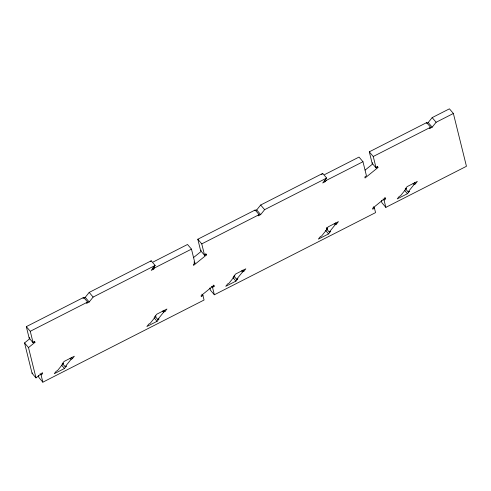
<?xml version="1.0" encoding="UTF-8"?>
<svg xmlns="http://www.w3.org/2000/svg" width="491" height="491" viewBox="0 0 491 491"><rect width="100%" height="100%" fill="white"/><g stroke="black" fill="none" stroke-linecap="round" stroke-linejoin="round"><path stroke-width="0.74" d="M82.991 298.252L83.237 297.945M83.298 297.865L83.666 297.405L87.619 302.057L86.631 303.285L89.178 301.99L93.13 297.073L155.156 265.459L151.203 260.813L89.184 292.421L85.231 297.337L83.636 298.147M65.162 366.703L71.091 359.326L72.361 358.675L74.337 356.221L64.143 361.413L62.167 363.874L63.443 363.223L57.515 370.601L56.238 371.245L54.262 373.706L64.456 368.508L66.432 366.053L65.162 366.703L62.688 363.794M150.712 261.427L151.203 260.813M155.156 265.459L151.203 270.375L153.751 269.08L154.739 267.847L191.472 249.127L194.939 263.145L193.331 264.453L193.571 265.41L206.435 254.964L206.195 254.007L204.587 255.314L200.635 250.662L197.812 239.234L255.16 210.007L259.113 214.659L258.125 215.887L260.672 214.585L264.624 209.669L326.65 178.061L322.697 173.409L260.672 205.017L256.719 209.933L255.13 210.749M157.771 319.5L163.699 312.129L164.97 311.478L166.946 309.023L156.752 314.215L154.775 316.677L156.052 316.026L150.123 323.397L148.847 324.048L146.87 326.509L157.071 321.31L159.047 318.855L157.771 319.5L155.297 316.597M254.792 210.467L255.16 210.007M236.656 279.299L242.585 271.928L243.855 271.278L245.831 268.816L235.637 274.015L233.661 276.47L234.937 275.825L229.009 283.197L227.732 283.847L225.756 286.302L235.95 281.11L237.926 278.649L236.656 279.299L234.182 276.396M321.709 174.636L321.955 174.33M322.206 174.023L322.697 173.409M326.65 178.061L322.697 182.977L325.245 181.676L326.233 180.449L362.966 161.729L366.433 175.747L364.825 177.048L365.058 178.006L377.929 167.566L377.689 166.609L376.081 167.916L372.129 163.264L369.3 151.836L426.654 122.603L430.607 127.255L429.619 128.482L432.166 127.187L436.118 122.271L453.377 113.476L466.45 166.296L385.846 207.374L381.894 202.722L381.36 200.555M326.558 227.462L327.546 228.628L321.617 235.999L320.341 236.65L318.364 239.105L328.565 233.912L330.541 231.451L329.265 232.102L326.791 229.193M329.265 232.102L335.193 224.731L336.464 224.08L338.44 221.619L328.246 226.817L326.27 229.272L327.546 228.628M426.286 123.069L426.654 122.603M426.943 123.186L428.213 122.535L432.166 117.619L449.425 108.824L453.377 113.476M408.15 191.901L414.079 184.524L415.349 183.873L417.325 181.418L407.131 186.617L405.155 189.072L406.431 188.421L400.503 195.799L399.226 196.449L397.25 198.904L407.444 193.706L409.42 191.251L408.15 191.901L405.676 188.992M202.801 294.925L204.066 300.019L42.858 382.176L41.066 374.94L42.674 373.639L42.435 372.681L36.003 377.898L28.503 347.591L34.935 342.368L34.695 341.411L33.087 342.718L29.141 338.066L29.742 337.581M36.003 377.898L32.05 373.252L24.55 342.939L29.779 338.698M32.05 373.252L32.455 372.921M200.635 250.662L201.242 250.177M193.638 257.493L200.874 251.619M373.418 206.803L374.406 207.969L375.56 212.621L214.352 294.778L212.56 287.536L214.174 286.235L213.935 285.277L201.071 295.717L201.304 296.674L202.912 295.367L201.924 294.207M372.129 163.264L372.73 162.773M365.132 170.095L372.368 164.221M374.406 207.969L372.798 209.27L372.559 208.313L385.429 197.873L385.662 198.83L384.054 200.138L385.846 207.374M29.141 338.066L26.318 326.638L83.666 297.405M153.088 262.028L187.519 244.481L191.472 249.127M324.576 174.63L359.013 157.077L362.966 161.729M26.318 326.638L30.264 331.284L87.619 302.057M197.812 239.234L201.758 243.886L259.113 214.659M369.3 151.836L373.252 156.488L430.607 127.255M432.166 117.619L436.118 122.271M428.213 122.535L432.166 127.187M414.361 182.713L415.349 183.873M413.091 183.364L414.079 184.524M404.48 190.22L407.444 193.706M376.941 166.406L377.929 167.566M384.674 197.67L385.662 198.83M383.066 198.978L384.054 200.138M325.245 179.289L326.233 180.449M324.256 180.516L325.245 181.676M335.482 222.914L336.464 224.08M334.205 223.565L335.193 224.731M325.601 230.42L328.565 233.912M260.672 205.017L264.624 209.669M256.719 209.933L260.672 214.585M242.867 270.111L243.855 271.278M241.597 270.762L242.585 271.928M232.986 277.618L235.95 281.11M205.447 253.804L206.435 254.964M193.951 261.979L194.939 263.145M213.186 285.068L214.174 286.235M211.578 286.376L212.56 287.536M214.352 294.778L210.406 290.126L209.866 287.953M153.751 266.687L154.739 267.847M152.762 267.914L153.751 269.08M163.988 310.318L164.97 311.478M162.711 310.969L163.699 312.129M154.106 317.824L157.071 321.31M89.184 292.421L93.13 297.073M85.231 297.337L89.178 301.99M71.373 357.516L72.361 358.675M70.103 358.166L71.091 359.326M61.492 365.022L64.456 368.508M33.947 341.208L34.935 342.368M24.55 342.939L28.503 347.591M40.078 373.78L41.066 374.94M42.858 382.176L38.906 377.524L38.372 375.357M373.252 156.488L376.081 167.916M201.758 243.886L204.587 255.314M30.264 331.284L33.087 342.718"/></g></svg>
